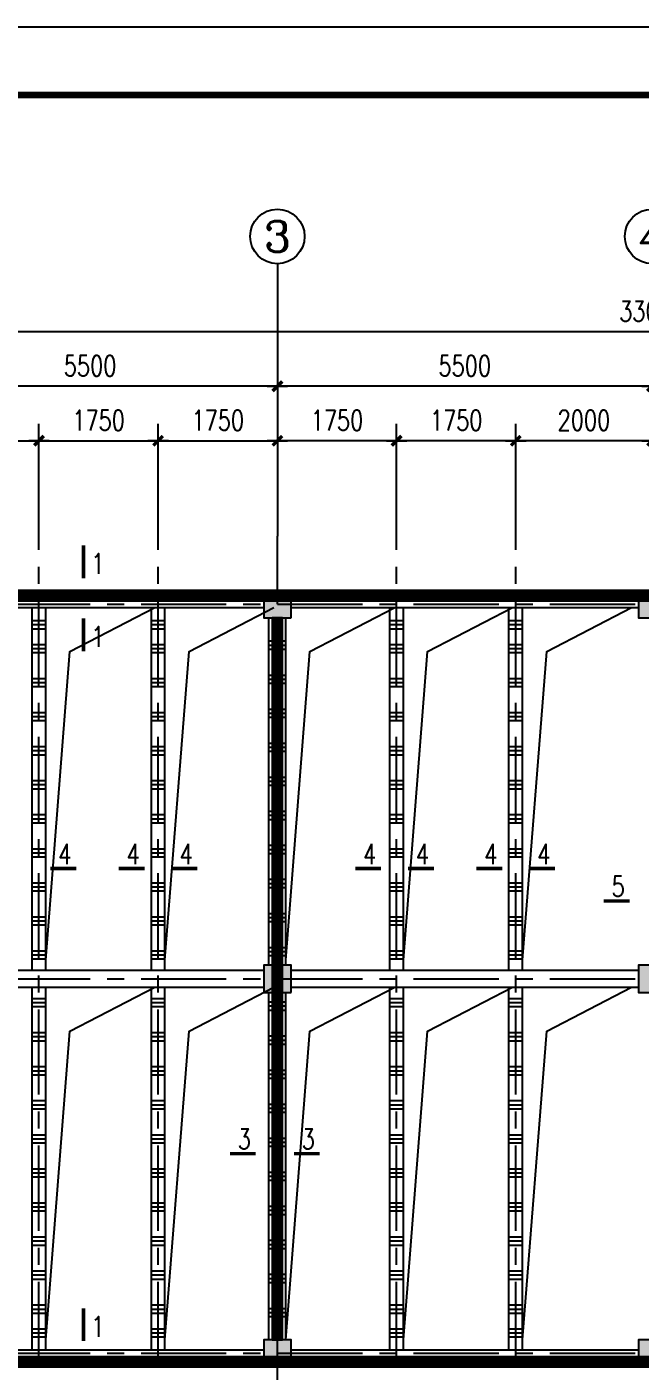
# Model space of a CAD drawing. Extents: x 1427168 to 1936200, y 1176778 to 1377202.
# Drawn here: x 1670633 to 1679636, y 1216944 to 1236683 of the extents above; entities that cross this region are included whole.
import ezdxf
from ezdxf.enums import TextEntityAlignment as Align
from ezdxf.lldxf.tags import DXFTag

# ---------------------------------------------------------------- set-up
doc = ezdxf.new("R2010")
doc.units = 0
doc.header["$LTSCALE"] = 1000
doc.header["$MEASUREMENT"] = 0
doc.linetypes.add('CENTER', pattern=[2, 1.25, -0.25, 0.25, -0.25])
doc.linetypes.add('DOTE', pattern=[2.42, 2, -0.2, 0.02, -0.2])
doc.layers.get('0').update_dxf_attribs({"linetype": 'CONTINUOUS'})
doc.layers.get('DEFPOINTS').update_dxf_attribs({"linetype": 'CONTINUOUS'})
for name, color, linetype in [('01粗实线层', 7, 'CONTINUOUS'), ('2', 2, 'CONTINUOUS'), ('3', 4, 'CONTINUOUS'), ('4', 3, 'CONTINUOUS'), ('AXIS', 3, 'CONTINUOUS'), ('AXIS_TEXT', 7, 'CONTINUOUS'), ('DOTE', 1, 'DOTE'), ('PUB_DIM', 3, 'CONTINUOUS'), ('PUB_TITLE', 4, 'CONTINUOUS'), ('WUHUA', 8, 'CONTINUOUS'), ('中心线', 1, 'ACAD_ISO04W100')]:
    doc.layers.add(name, color=color, linetype=linetype)
doc.styles.add('_TXT', font='TXT.shx', dxfattribs={"width": 0.75})
doc.styles.add('COMPLEX', font='COMPLEX')
doc.styles.add('DIM_FONT', font='SIMPLEX.shx', dxfattribs={"width": 0.75})
tags = doc.linetypes.add('ACAD_ISO04W100', pattern=[30, 24, -3, 0, -3]).pattern_tags.tags
tags[10:11] = [DXFTag(74, 4), DXFTag(75, 0), DXFTag(340, '0'), DXFTag(46, 1.0), DXFTag(50, 0.0), DXFTag(44, 0.0), DXFTag(45, 0.0)]
tags[8:9] = [DXFTag(74, 4), DXFTag(75, 0), DXFTag(340, '0'), DXFTag(46, 1.0), DXFTag(50, 0.0), DXFTag(44, 0.0), DXFTag(45, 0.0)]
tags[6:7] = [DXFTag(74, 4), DXFTag(75, 0), DXFTag(340, '0'), DXFTag(46, 1.0), DXFTag(50, 0.0), DXFTag(44, 0.0), DXFTag(45, 0.0)]
tags[4:5] = [DXFTag(74, 4), DXFTag(75, 0), DXFTag(340, '0'), DXFTag(46, 1.0), DXFTag(50, 0.0), DXFTag(44, 0.0), DXFTag(45, 0.0)]
doc.dimstyles.new('AXIS', dxfattribs={"dimtxt": 300, "dimasz": 1, "dimexe": 250, "dimexo": 300, "dimgap": 150, "dimtad": 1, "dimdec": 0, "dimzin": 0, "dimtxsty": 'DIM_FONT', "dimblk": '_DIMX', "dimcen": 0.09, "dimse1": 1, "dimse2": 1, "dimclrt": 7, "dimazin": 3, "dimtfac": 1, "dimtdec": 0, "dimtix": 1, "dimtmove": 0, "dimatfit": 3, "dimtolj": 1, "dimtzin": 0})
doc.dimstyles.new('DIMA', dxfattribs={"dimtxt": 300, "dimasz": 1, "dimexe": 250, "dimexo": 300, "dimgap": 150, "dimtad": 1, "dimdec": 0, "dimzin": 0, "dimtxsty": 'DIM_FONT', "dimblk": '_DIMX', "dimcen": 0.09, "dimse1": 1, "dimclrt": 7, "dimazin": 3, "dimtfac": 1, "dimtdec": 0, "dimtix": 1, "dimtmove": 0, "dimatfit": 3, "dimtolj": 1, "dimtzin": 0})
doc.dimstyles.new('DIMB', dxfattribs={"dimtxt": 300, "dimasz": 1, "dimexe": 250, "dimexo": 300, "dimgap": 150, "dimtad": 1, "dimdec": 0, "dimzin": 0, "dimtxsty": 'DIM_FONT', "dimblk": '_DIMX', "dimcen": 0.09, "dimse2": 1, "dimclrt": 7, "dimazin": 3, "dimtfac": 1, "dimtdec": 0, "dimtix": 1, "dimtmove": 0, "dimatfit": 3, "dimtolj": 1, "dimtzin": 0})
doc.dimstyles.new('DIMN', dxfattribs={"dimtxt": 300, "dimasz": 1, "dimexe": 250, "dimexo": 300, "dimgap": 150, "dimtad": 1, "dimdec": 0, "dimzin": 0, "dimtxsty": 'DIM_FONT', "dimblk": '_DIMX', "dimcen": 0.09, "dimclrt": 7, "dimazin": 3, "dimtfac": 1, "dimtdec": 0, "dimtix": 1, "dimtmove": 0, "dimatfit": 3, "dimtolj": 1, "dimtzin": 0})

# ---------------------------------------------------------------- blocks, each defined once
blk = doc.blocks.new('_DIMX')
blk.add_line((-150, 0), (150, 0))
at = {"const_width": 50}
blk.add_lwpolyline([(-70, -70), (70, 70)], dxfattribs=at)
blk = doc.blocks.new('*D102')
at = {"layer": 'AXIS', "color": 0}
blk.add_line((1679810, 1231406), (1674312, 1231406), dxfattribs=at)
at = {"layer": 'DEFPOINTS', "color": 0}
for p in [(1674311, 1231406), (1674311, 1229206), (1679811, 1229206)]:
    blk.add_point(p, dxfattribs=at)
at = {"layer": 'AXIS', "color": 0, "rotation": 180}
blk.add_blockref('_DIMX', (1674311, 1231406), dxfattribs=at)
at = {"layer": 'AXIS', "color": 0}
blk.add_blockref('_DIMX', (1679811, 1231406), dxfattribs=at)
at = {"layer": 'AXIS', "color": 7, "insert": (1677061, 1231706), "char_height": 300, "attachment_point": 5, "style": 'DIM_FONT'}
blk.add_mtext('\\A1;5500', dxfattribs=at)
blk = doc.blocks.new('*D104')
at = {"layer": 'AXIS', "color": 0}
blk.add_line((1696310, 1232206), (1663312, 1232206), dxfattribs=at)
at = {"layer": 'DEFPOINTS', "color": 0}
for p in [(1663311, 1232206), (1663311, 1229206), (1696311, 1229206)]:
    blk.add_point(p, dxfattribs=at)
at = {"layer": 'AXIS', "color": 0, "rotation": 180}
blk.add_blockref('_DIMX', (1663311, 1232206), dxfattribs=at)
at = {"layer": 'AXIS', "color": 0}
blk.add_blockref('_DIMX', (1696311, 1232206), dxfattribs=at)
at = {"layer": 'AXIS', "color": 7, "insert": (1679811, 1232506), "char_height": 300, "attachment_point": 5, "style": 'DIM_FONT'}
blk.add_mtext('\\A1;33000', dxfattribs=at)
blk = doc.blocks.new('*D112')
at = {"layer": 'AXIS', "color": 0}
blk.add_line((1674310, 1231406), (1668812, 1231406), dxfattribs=at)
at = {"layer": 'DEFPOINTS', "color": 0}
for p in [(1668811, 1231406), (1668811, 1229206), (1674311, 1229206)]:
    blk.add_point(p, dxfattribs=at)
at = {"layer": 'AXIS', "color": 0, "rotation": 180}
blk.add_blockref('_DIMX', (1668811, 1231406), dxfattribs=at)
at = {"layer": 'AXIS', "color": 0}
blk.add_blockref('_DIMX', (1674311, 1231406), dxfattribs=at)
at = {"layer": 'AXIS', "color": 7, "insert": (1671561, 1231706), "char_height": 300, "attachment_point": 5, "style": 'DIM_FONT'}
blk.add_mtext('\\A1;5500', dxfattribs=at)
blk = doc.blocks.new('_AXISO')
blk.add_circle((0, 0), 0.5)
at = {"layer": 'AXIS_TEXT', "style": 'COMPLEX', "width": 1.041667}
blk.add_attdef('A', text='', height=0.56, dxfattribs=at).set_placement((-0.25, -0.28), (0.25, -0.28), align=Align.FIT)
blk = doc.blocks.new('*D170')
at = {"layer": 'AXIS', "color": 0}
for p, q in [((1676061, 1229206), (1676061, 1230856)), ((1677811, 1229206), (1677811, 1230856)), ((1677810, 1230606), (1676062, 1230606))]:
    blk.add_line(p, q, dxfattribs=at)
at = {"layer": 'DEFPOINTS', "color": 0}
for p in [(1676061, 1230606), (1676061, 1228906), (1677811, 1228906)]:
    blk.add_point(p, dxfattribs=at)
at = {"layer": 'AXIS', "color": 0, "rotation": 180}
blk.add_blockref('_DIMX', (1676061, 1230606), dxfattribs=at)
at = {"layer": 'AXIS', "color": 0}
blk.add_blockref('_DIMX', (1677811, 1230606), dxfattribs=at)
at = {"layer": 'AXIS', "color": 7, "insert": (1676936, 1230906), "char_height": 300, "attachment_point": 5, "style": 'DIM_FONT'}
blk.add_mtext('\\A1;1750', dxfattribs=at)
blk = doc.blocks.new('*D169')
at = {"layer": 'AXIS', "color": 0}
for p, q in [((1677811, 1229206), (1677811, 1230856)), ((1679810, 1230606), (1677812, 1230606))]:
    blk.add_line(p, q, dxfattribs=at)
at = {"layer": 'DEFPOINTS', "color": 0}
for p in [(1677811, 1230606), (1677811, 1228906), (1679811, 1228906)]:
    blk.add_point(p, dxfattribs=at)
at = {"layer": 'AXIS', "color": 0, "rotation": 180}
blk.add_blockref('_DIMX', (1677811, 1230606), dxfattribs=at)
at = {"layer": 'AXIS', "color": 0}
blk.add_blockref('_DIMX', (1679811, 1230606), dxfattribs=at)
at = {"layer": 'AXIS', "color": 7, "insert": (1678811, 1230906), "char_height": 300, "attachment_point": 5, "style": 'DIM_FONT'}
blk.add_mtext('\\A1;2000', dxfattribs=at)
blk = doc.blocks.new('*D168')
at = {"layer": 'AXIS', "color": 0}
for p, q in [((1676061, 1229206), (1676061, 1230856)), ((1676060, 1230606), (1674312, 1230606))]:
    blk.add_line(p, q, dxfattribs=at)
at = {"layer": 'DEFPOINTS', "color": 0}
for p in [(1674311, 1230606), (1674311, 1228906), (1676061, 1228906)]:
    blk.add_point(p, dxfattribs=at)
at = {"layer": 'AXIS', "color": 0, "rotation": 180}
blk.add_blockref('_DIMX', (1674311, 1230606), dxfattribs=at)
at = {"layer": 'AXIS', "color": 0}
blk.add_blockref('_DIMX', (1676061, 1230606), dxfattribs=at)
at = {"layer": 'AXIS', "color": 7, "insert": (1675186, 1230906), "char_height": 300, "attachment_point": 5, "style": 'DIM_FONT'}
blk.add_mtext('\\A1;1750', dxfattribs=at)

msp = doc.modelspace()

# ---------------------------------------------------------------- hatches: boundary and pattern name
at = {"layer": 'WUHUA'}
h = msp.add_hatch(color=256, dxfattribs=at)
h.paths.add_polyline_path([(1663510.8, 1217006), (1663510.8, 1217406), (1663110.8, 1217406), (1663110.8, 1217006)])
h.paths.add_polyline_path([(1663510.8, 1222506), (1663510.8, 1222906), (1663110.8, 1222906), (1663110.8, 1222506)])
h.paths.add_polyline_path([(1663510.8, 1228006), (1663510.8, 1228406), (1663110.8, 1228406), (1663110.8, 1228006)])
h.paths.add_polyline_path([(1669010.8, 1217006), (1669010.8, 1217406), (1668610.8, 1217406), (1668610.8, 1217006)])
h.paths.add_polyline_path([(1669010.8, 1222506), (1669010.8, 1222906), (1668610.8, 1222906), (1668610.8, 1222506)])
h.paths.add_polyline_path([(1669010.8, 1228006), (1669010.8, 1228406), (1668610.8, 1228406), (1668610.8, 1228006)])
h.paths.add_polyline_path([(1674510.8, 1217006), (1674510.8, 1217406), (1674110.8, 1217406), (1674110.8, 1217006)])
h.paths.add_polyline_path([(1674510.8, 1222506), (1674510.8, 1222906), (1674110.8, 1222906), (1674110.8, 1222506)])
h.paths.add_polyline_path([(1674510.8, 1228006), (1674510.8, 1228406), (1674110.8, 1228406), (1674110.8, 1228006)])
h.paths.add_polyline_path([(1685510.8, 1217006), (1685510.8, 1217406), (1685110.8, 1217406), (1685110.8, 1217006)])
h.paths.add_polyline_path([(1680010.8, 1217006), (1680010.8, 1217406), (1679610.8, 1217406), (1679610.8, 1217006)])
h.paths.add_polyline_path([(1680010.8, 1222506), (1680010.8, 1222906), (1679610.8, 1222906), (1679610.8, 1222506)])
h.paths.add_polyline_path([(1680010.8, 1228006), (1680010.8, 1228406), (1679610.8, 1228406), (1679610.8, 1228006)])
h.paths.add_polyline_path([(1685510.8, 1222506), (1685510.8, 1222906), (1685110.8, 1222906), (1685110.8, 1222506)])
h.paths.add_polyline_path([(1685510.8, 1228006), (1685510.8, 1228406), (1685110.8, 1228406), (1685110.8, 1228006)])
h.paths.add_polyline_path([(1691010.8, 1217006), (1691010.8, 1217406), (1690610.8, 1217406), (1690610.8, 1217006)])
h.paths.add_polyline_path([(1691010.8, 1222506), (1691010.8, 1222906), (1690610.8, 1222906), (1690610.8, 1222506)])
h.paths.add_polyline_path([(1691010.8, 1228006), (1691010.8, 1228406), (1690610.8, 1228406), (1690610.8, 1228006)])
h.paths.add_polyline_path([(1696510.8, 1217006), (1696510.8, 1217406), (1696110.8, 1217406), (1696110.8, 1217006)])
h.paths.add_polyline_path([(1696510.8, 1222506), (1696510.8, 1222906), (1696110.8, 1222906), (1696110.8, 1222506)])
h.paths.add_polyline_path([(1696510.8, 1228006), (1696510.8, 1228406), (1696110.8, 1228406), (1696110.8, 1228006)])

# ---------------------------------------------------------------- linework, layer by layer
for points in [[(1670910.8, 1222981), (1671264.3, 1227512.3), (1672510.8, 1228156)], [(1672660.8, 1222981), (1673014.3, 1227512.3), (1674260.8, 1228156)], [(1674435.8, 1222981), (1674789.3, 1227512.3), (1676035.8, 1228156)], [(1676160.8, 1222981), (1676514.3, 1227512.3), (1677760.8, 1228156)], [(1677910.8, 1222981), (1678264.3, 1227512.3), (1679510.8, 1228156)], [(1670910.8, 1217406), (1671264.3, 1221937.3), (1672510.8, 1222581)], [(1672660.8, 1217406), (1673014.3, 1221937.3), (1674260.8, 1222581)], [(1674435.8, 1217406), (1674789.3, 1221937.3), (1676035.8, 1222581)], [(1676160.8, 1217406), (1676514.3, 1221937.3), (1677760.8, 1222581)], [(1677910.8, 1217406), (1678264.3, 1221937.3), (1679510.8, 1222581)]]:
    msp.add_lwpolyline(points)
at = {"layer": '01粗实线层', "linetype": 'BYBLOCK', "ltscale": 1e-05}
for p, q in [((1670710.8, 1227966), (1670910.8, 1227966)), ((1672460.8, 1227966), (1672660.8, 1227966)), ((1675960.8, 1227966), (1676160.8, 1227966)), ((1677710.8, 1227966), (1677910.8, 1227966)), ((1670710.8, 1227846), (1670910.8, 1227846)), ((1672460.8, 1227846), (1672660.8, 1227846)), ((1675960.8, 1227846), (1676160.8, 1227846)), ((1677710.8, 1227846), (1677910.8, 1227846)), ((1670710.8, 1227616), (1670910.8, 1227616)), ((1672460.8, 1227616), (1672660.8, 1227616)), ((1675960.8, 1227616), (1676160.8, 1227616)), ((1677710.8, 1227616), (1677910.8, 1227616)), ((1670710.8, 1227496), (1670910.8, 1227496)), ((1672460.8, 1227496), (1672660.8, 1227496)), ((1675960.8, 1227496), (1676160.8, 1227496)), ((1677710.8, 1227496), (1677910.8, 1227496)), ((1670710.8, 1227116), (1670910.8, 1227116)), ((1670710.8, 1226996), (1670910.8, 1226996)), ((1672460.8, 1227116), (1672660.8, 1227116)), ((1672460.8, 1226996), (1672660.8, 1226996)), ((1675960.8, 1227116), (1676160.8, 1227116)), ((1675960.8, 1226996), (1676160.8, 1226996)), ((1677710.8, 1227116), (1677910.8, 1227116)), ((1677710.8, 1226996), (1677910.8, 1226996)), ((1670710.8, 1226616), (1670910.8, 1226616)), ((1672460.8, 1226616), (1672660.8, 1226616)), ((1675960.8, 1226616), (1676160.8, 1226616)), ((1677710.8, 1226616), (1677910.8, 1226616)), ((1670710.8, 1226496), (1670910.8, 1226496)), ((1672460.8, 1226496), (1672660.8, 1226496)), ((1675960.8, 1226496), (1676160.8, 1226496)), ((1677710.8, 1226496), (1677910.8, 1226496)), ((1670710.8, 1226116), (1670910.8, 1226116)), ((1670710.8, 1225996), (1670910.8, 1225996)), ((1672460.8, 1226116), (1672660.8, 1226116)), ((1672460.8, 1225996), (1672660.8, 1225996)), ((1675960.8, 1226116), (1676160.8, 1226116)), ((1675960.8, 1225996), (1676160.8, 1225996)), ((1677710.8, 1226116), (1677910.8, 1226116)), ((1677710.8, 1225996), (1677910.8, 1225996)), ((1670710.8, 1225616), (1670910.8, 1225616)), ((1672460.8, 1225616), (1672660.8, 1225616)), ((1675960.8, 1225616), (1676160.8, 1225616)), ((1677710.8, 1225616), (1677910.8, 1225616)), ((1670710.8, 1225496), (1670910.8, 1225496)), ((1672460.8, 1225496), (1672660.8, 1225496)), ((1675960.8, 1225496), (1676160.8, 1225496)), ((1677710.8, 1225496), (1677910.8, 1225496)), ((1670710.8, 1225116), (1670910.8, 1225116)), ((1670710.8, 1224996), (1670910.8, 1224996)), ((1672460.8, 1225116), (1672660.8, 1225116)), ((1672460.8, 1224996), (1672660.8, 1224996)), ((1675960.8, 1225116), (1676160.8, 1225116)), ((1675960.8, 1224996), (1676160.8, 1224996)), ((1677710.8, 1225116), (1677910.8, 1225116)), ((1677710.8, 1224996), (1677910.8, 1224996)), ((1670710.8, 1224616), (1670910.8, 1224616)), ((1672460.8, 1224616), (1672660.8, 1224616)), ((1675960.8, 1224616), (1676160.8, 1224616)), ((1677710.8, 1224616), (1677910.8, 1224616)), ((1670710.8, 1224496), (1670910.8, 1224496)), ((1672460.8, 1224496), (1672660.8, 1224496)), ((1675960.8, 1224496), (1676160.8, 1224496)), ((1677710.8, 1224496), (1677910.8, 1224496)), ((1670710.8, 1224116), (1670910.8, 1224116)), ((1670710.8, 1223996), (1670910.8, 1223996)), ((1672460.8, 1224116), (1672660.8, 1224116)), ((1672460.8, 1223996), (1672660.8, 1223996)), ((1675960.8, 1224116), (1676160.8, 1224116)), ((1675960.8, 1223996), (1676160.8, 1223996)), ((1677710.8, 1224116), (1677910.8, 1224116)), ((1677710.8, 1223996), (1677910.8, 1223996)), ((1670710.8, 1223616), (1670910.8, 1223616)), ((1672460.8, 1223616), (1672660.8, 1223616)), ((1675960.8, 1223616), (1676160.8, 1223616)), ((1677710.8, 1223616), (1677910.8, 1223616)), ((1670710.8, 1223496), (1670910.8, 1223496)), ((1672460.8, 1223496), (1672660.8, 1223496)), ((1675960.8, 1223496), (1676160.8, 1223496)), ((1677710.8, 1223496), (1677910.8, 1223496)), ((1670710.8, 1223116), (1670910.8, 1223116)), ((1670710.8, 1222996), (1670910.8, 1222996)), ((1672460.8, 1223116), (1672660.8, 1223116)), ((1672460.8, 1222996), (1672660.8, 1222996)), ((1675960.8, 1223116), (1676160.8, 1223116)), ((1675960.8, 1222996), (1676160.8, 1222996)), ((1677710.8, 1223116), (1677910.8, 1223116)), ((1677710.8, 1222996), (1677910.8, 1222996)), ((1670710.8, 1222416), (1670910.8, 1222416)), ((1672460.8, 1222416), (1672660.8, 1222416)), ((1675960.8, 1222416), (1676160.8, 1222416)), ((1677710.8, 1222416), (1677910.8, 1222416)), ((1670710.8, 1222296), (1670910.8, 1222296)), ((1672460.8, 1222296), (1672660.8, 1222296)), ((1675960.8, 1222296), (1676160.8, 1222296)), ((1677710.8, 1222296), (1677910.8, 1222296)), ((1670710.8, 1221916), (1670910.8, 1221916)), ((1672460.8, 1221916), (1672660.8, 1221916)), ((1675960.8, 1221916), (1676160.8, 1221916)), ((1677710.8, 1221916), (1677910.8, 1221916)), ((1670710.8, 1221796), (1670910.8, 1221796)), ((1672460.8, 1221796), (1672660.8, 1221796)), ((1675960.8, 1221796), (1676160.8, 1221796)), ((1677710.8, 1221796), (1677910.8, 1221796)), ((1670710.8, 1221416), (1670910.8, 1221416)), ((1672460.8, 1221416), (1672660.8, 1221416)), ((1675960.8, 1221416), (1676160.8, 1221416)), ((1677710.8, 1221416), (1677910.8, 1221416)), ((1670710.8, 1221296), (1670910.8, 1221296)), ((1672460.8, 1221296), (1672660.8, 1221296)), ((1675960.8, 1221296), (1676160.8, 1221296)), ((1677710.8, 1221296), (1677910.8, 1221296)), ((1670710.8, 1220916), (1670910.8, 1220916)), ((1672460.8, 1220916), (1672660.8, 1220916)), ((1675960.8, 1220916), (1676160.8, 1220916)), ((1677710.8, 1220916), (1677910.8, 1220916)), ((1670710.8, 1220796), (1670910.8, 1220796)), ((1672460.8, 1220796), (1672660.8, 1220796)), ((1675960.8, 1220796), (1676160.8, 1220796)), ((1677710.8, 1220796), (1677910.8, 1220796)), ((1670710.8, 1220416), (1670910.8, 1220416)), ((1670710.8, 1220296), (1670910.8, 1220296)), ((1672460.8, 1220416), (1672660.8, 1220416)), ((1672460.8, 1220296), (1672660.8, 1220296)), ((1675960.8, 1220416), (1676160.8, 1220416)), ((1675960.8, 1220296), (1676160.8, 1220296)), ((1677710.8, 1220416), (1677910.8, 1220416)), ((1677710.8, 1220296), (1677910.8, 1220296)), ((1670710.8, 1219916), (1670910.8, 1219916)), ((1672460.8, 1219916), (1672660.8, 1219916)), ((1675960.8, 1219916), (1676160.8, 1219916)), ((1677710.8, 1219916), (1677910.8, 1219916)), ((1670710.8, 1219796), (1670910.8, 1219796)), ((1672460.8, 1219796), (1672660.8, 1219796)), ((1675960.8, 1219796), (1676160.8, 1219796)), ((1677710.8, 1219796), (1677910.8, 1219796)), ((1670710.8, 1219416), (1670910.8, 1219416)), ((1670710.8, 1219296), (1670910.8, 1219296)), ((1672460.8, 1219416), (1672660.8, 1219416)), ((1672460.8, 1219296), (1672660.8, 1219296)), ((1675960.8, 1219416), (1676160.8, 1219416)), ((1675960.8, 1219296), (1676160.8, 1219296)), ((1677710.8, 1219416), (1677910.8, 1219416)), ((1677710.8, 1219296), (1677910.8, 1219296)), ((1670710.8, 1218916), (1670910.8, 1218916)), ((1672460.8, 1218916), (1672660.8, 1218916)), ((1675960.8, 1218916), (1676160.8, 1218916)), ((1677710.8, 1218916), (1677910.8, 1218916)), ((1670710.8, 1218796), (1670910.8, 1218796)), ((1672460.8, 1218796), (1672660.8, 1218796)), ((1675960.8, 1218796), (1676160.8, 1218796)), ((1677710.8, 1218796), (1677910.8, 1218796)), ((1670710.8, 1218416), (1670910.8, 1218416)), ((1670710.8, 1218296), (1670910.8, 1218296)), ((1672460.8, 1218416), (1672660.8, 1218416)), ((1672460.8, 1218296), (1672660.8, 1218296)), ((1675960.8, 1218416), (1676160.8, 1218416)), ((1675960.8, 1218296), (1676160.8, 1218296)), ((1677710.8, 1218416), (1677910.8, 1218416)), ((1677710.8, 1218296), (1677910.8, 1218296)), ((1670710.8, 1217916), (1670910.8, 1217916)), ((1672460.8, 1217916), (1672660.8, 1217916)), ((1675960.8, 1217916), (1676160.8, 1217916)), ((1677710.8, 1217916), (1677910.8, 1217916)), ((1670710.8, 1217796), (1670910.8, 1217796)), ((1672460.8, 1217796), (1672660.8, 1217796)), ((1675960.8, 1217796), (1676160.8, 1217796)), ((1677710.8, 1217796), (1677910.8, 1217796)), ((1670710.8, 1217566), (1670910.8, 1217566)), ((1672460.8, 1217566), (1672660.8, 1217566)), ((1675960.8, 1217566), (1676160.8, 1217566)), ((1677710.8, 1217566), (1677910.8, 1217566)), ((1670710.8, 1217446), (1670910.8, 1217446)), ((1672460.8, 1217446), (1672660.8, 1217446)), ((1675960.8, 1217446), (1676160.8, 1217446)), ((1677710.8, 1217446), (1677910.8, 1217446))]:
    msp.add_line(p, q, dxfattribs=at)
at = {"layer": '2'}
for points in [[(1674510.8, 1228006), (1674510.8, 1228406), (1674110.8, 1228406), (1674110.8, 1228006)], [(1680010.8, 1228006), (1680010.8, 1228406), (1679610.8, 1228406), (1679610.8, 1228006)], [(1674510.8, 1222506), (1674510.8, 1222906), (1674110.8, 1222906), (1674110.8, 1222506)], [(1680010.8, 1222506), (1680010.8, 1222906), (1679610.8, 1222906), (1679610.8, 1222506)], [(1674510.8, 1217006), (1674510.8, 1217406), (1674110.8, 1217406), (1674110.8, 1217006)], [(1680010.8, 1217006), (1680010.8, 1217406), (1679610.8, 1217406), (1679610.8, 1217006)]]:
    msp.add_lwpolyline(points, close=True, dxfattribs=at)
at = {"layer": '3'}
for p, q in [((1669010.8, 1228406), (1674110.8, 1228406)), ((1674510.8, 1228406), (1679610.8, 1228406)), ((1669010.8, 1228156), (1674110.8, 1228156)), ((1670710.8, 1222831), (1670710.8, 1228156)), ((1670910.8, 1222831), (1670910.8, 1228156)), ((1672460.8, 1222831), (1672460.8, 1228156)), ((1672660.8, 1222831), (1672660.8, 1228156)), ((1674510.8, 1228156), (1679610.8, 1228156)), ((1675960.8, 1222831), (1675960.8, 1228156)), ((1676160.8, 1222831), (1676160.8, 1228156)), ((1677710.8, 1222831), (1677710.8, 1228156)), ((1677910.8, 1222831), (1677910.8, 1228156)), ((1674185.8, 1222906), (1674185.8, 1228006)), ((1674435.8, 1222906), (1674435.8, 1228006)), ((1669010.8, 1222831), (1674110.8, 1222831)), ((1674510.8, 1222831), (1679610.8, 1222831)), ((1669010.8, 1222581), (1674110.8, 1222581)), ((1670710.8, 1217256), (1670710.8, 1222581)), ((1670910.8, 1217256), (1670910.8, 1222581)), ((1672460.8, 1217256), (1672460.8, 1222581)), ((1672660.8, 1217256), (1672660.8, 1222581)), ((1674185.8, 1217406), (1674185.8, 1222506)), ((1674435.8, 1217406), (1674435.8, 1222506)), ((1674510.8, 1222581), (1679610.8, 1222581)), ((1675960.8, 1217256), (1675960.8, 1222581)), ((1676160.8, 1217256), (1676160.8, 1222581)), ((1677710.8, 1217256), (1677710.8, 1222581)), ((1677910.8, 1217256), (1677910.8, 1222581)), ((1669010.8, 1217256), (1674110.8, 1217256)), ((1674510.8, 1217256), (1679610.8, 1217256)), ((1669010.8, 1217006), (1674110.8, 1217006)), ((1674510.8, 1217006), (1679610.8, 1217006))]:
    msp.add_line(p, q, dxfattribs=at)
at = {"layer": '4'}
for p, q in [((1674185.8, 1227666), (1674435.8, 1227666)), ((1674185.8, 1227546), (1674435.8, 1227546)), ((1674185.8, 1227166), (1674435.8, 1227166)), ((1674185.8, 1227046), (1674435.8, 1227046)), ((1674185.8, 1226666), (1674435.8, 1226666)), ((1674185.8, 1226546), (1674435.8, 1226546)), ((1674185.8, 1226166), (1674435.8, 1226166)), ((1674185.8, 1226046), (1674435.8, 1226046)), ((1674185.8, 1225666), (1674435.8, 1225666)), ((1674185.8, 1225546), (1674435.8, 1225546)), ((1674185.8, 1225166), (1674435.8, 1225166)), ((1674185.8, 1225046), (1674435.8, 1225046)), ((1674185.8, 1224666), (1674435.8, 1224666)), ((1674185.8, 1224546), (1674435.8, 1224546)), ((1674185.8, 1224166), (1674435.8, 1224166)), ((1674185.8, 1224046), (1674435.8, 1224046)), ((1674185.8, 1223666), (1674435.8, 1223666)), ((1674185.8, 1223546), (1674435.8, 1223546)), ((1674185.8, 1223166), (1674435.8, 1223166)), ((1674185.8, 1223046), (1674435.8, 1223046)), ((1674185.8, 1222366), (1674435.8, 1222366)), ((1674185.8, 1222246), (1674435.8, 1222246)), ((1674185.8, 1221866), (1674435.8, 1221866)), ((1674185.8, 1221746), (1674435.8, 1221746)), ((1674185.8, 1221366), (1674435.8, 1221366)), ((1674185.8, 1221246), (1674435.8, 1221246)), ((1674185.8, 1220866), (1674435.8, 1220866)), ((1674185.8, 1220746), (1674435.8, 1220746)), ((1674185.8, 1220366), (1674435.8, 1220366)), ((1674185.8, 1220246), (1674435.8, 1220246)), ((1674185.8, 1219866), (1674435.8, 1219866)), ((1674185.8, 1219746), (1674435.8, 1219746)), ((1674185.8, 1219366), (1674435.8, 1219366)), ((1674185.8, 1219246), (1674435.8, 1219246)), ((1674185.8, 1218866), (1674435.8, 1218866)), ((1674185.8, 1218746), (1674435.8, 1218746)), ((1674185.8, 1218366), (1674435.8, 1218366)), ((1674185.8, 1218246), (1674435.8, 1218246)), ((1674185.8, 1217866), (1674435.8, 1217866)), ((1674185.8, 1217746), (1674435.8, 1217746))]:
    msp.add_line(p, q, dxfattribs=at)
for points in [[(1663510.8, 1228256), (1696110.8, 1228256), (1696110.8, 1228406), (1663510.8, 1228406)], [(1674235.8, 1228006), (1674235.8, 1217406), (1674385.8, 1217406), (1674385.8, 1228006)], [(1663510.8, 1217006), (1696110.8, 1217006), (1696110.8, 1217156), (1663510.8, 1217156)]]:
    msp.add_lwpolyline(points, close=True, dxfattribs=at)
at = {"layer": 'AXIS'}
msp.add_line((1674310.8, 1233206), (1674310.8, 1229206), dxfattribs=at)
at = {"layer": 'DOTE', "linetype": 'CENTER'}
for p, q in [((1670810.8, 1217006), (1670810.8, 1229206)), ((1672560.8, 1217006), (1672560.8, 1229206)), ((1674310.8, 1216206), (1674310.8, 1229206)), ((1676060.8, 1217006), (1676060.8, 1229206)), ((1677810.8, 1217006), (1677810.8, 1229206)), ((1662310.8, 1228206), (1697310.8, 1228206)), ((1662310.8, 1222706), (1697310.8, 1222706)), ((1662310.8, 1217206), (1697310.8, 1217206))]:
    msp.add_line(p, q, dxfattribs=at)
at = {"layer": 'DOTE'}
for p, q in [((1674185.8, 1227606), (1674435.8, 1227606)), ((1674185.8, 1227106), (1674435.8, 1227106)), ((1674185.8, 1226606), (1674435.8, 1226606)), ((1674185.8, 1226106), (1674435.8, 1226106)), ((1674185.8, 1225606), (1674435.8, 1225606)), ((1674185.8, 1225106), (1674435.8, 1225106)), ((1674185.8, 1224606), (1674435.8, 1224606)), ((1674185.8, 1224106), (1674435.8, 1224106)), ((1674185.8, 1223606), (1674435.8, 1223606)), ((1674185.8, 1223106), (1674435.8, 1223106)), ((1674185.8, 1222306), (1674435.8, 1222306)), ((1674185.8, 1221806), (1674435.8, 1221806)), ((1674185.8, 1221306), (1674435.8, 1221306)), ((1674185.8, 1220806), (1674435.8, 1220806)), ((1674185.8, 1220306), (1674435.8, 1220306)), ((1674185.8, 1219806), (1674435.8, 1219806)), ((1674185.8, 1219306), (1674435.8, 1219306)), ((1674185.8, 1218806), (1674435.8, 1218806)), ((1674185.8, 1218306), (1674435.8, 1218306)), ((1674185.8, 1217806), (1674435.8, 1217806))]:
    msp.add_line(p, q, dxfattribs=at)
at = {"layer": 'PUB_DIM', "const_width": 50}
for points in [[(1671464.8, 1229069.7), (1671464.8, 1228587.1)], [(1671464.8, 1227997.5), (1671464.8, 1227514.9)], [(1670979.6, 1224325), (1671357.8, 1224325)], [(1671983, 1224325), (1672361.1, 1224325)], [(1672759.8, 1224325), (1673138, 1224325)], [(1675452.8, 1224325), (1675830.9, 1224325)], [(1676229.6, 1224325), (1676607.8, 1224325)], [(1677233, 1224325), (1677611.1, 1224325)], [(1678009.8, 1224325), (1678388, 1224325)], [(1679103.2, 1223848), (1679481.4, 1223848)], [(1673613.5, 1220138.1), (1673991.6, 1220138.1)], [(1674552.8, 1220138.1), (1674931, 1220138.1)], [(1671464.8, 1217866.8), (1671464.8, 1217384.3)]]:
    msp.add_lwpolyline(points, dxfattribs=at)
at = {"layer": 'PUB_TITLE'}
msp.add_lwpolyline([(1645832.1, 1177282.9), (1645832.1, 1236682.9), (1729932.1, 1236682.9), (1729932.1, 1177282.9)], close=True, dxfattribs=at)
at = {"layer": 'PUB_TITLE', "const_width": 100}
msp.add_lwpolyline([(1648332.1, 1178282.9), (1728932.1, 1178282.9), (1728932.1, 1235682.9), (1648332.1, 1235682.9)], close=True, dxfattribs=at)
at = {"layer": 'WUHUA', "const_width": 150}
for points in [[(1663510.8, 1228331), (1696110.8, 1228331)], [(1674310.8, 1228006), (1674310.8, 1217406)], [(1663510.8, 1217081), (1696110.8, 1217081)]]:
    msp.add_lwpolyline(points, dxfattribs=at)
at = {"layer": '中心线', "linetype": 'CENTER', "ltscale": 100}
for p, q in [((1670710.8, 1227906), (1670910.8, 1227906)), ((1672460.8, 1227906), (1672660.8, 1227906)), ((1675960.8, 1227906), (1676160.8, 1227906)), ((1677710.8, 1227906), (1677910.8, 1227906)), ((1670710.8, 1227556), (1670910.8, 1227556)), ((1672460.8, 1227556), (1672660.8, 1227556)), ((1675960.8, 1227556), (1676160.8, 1227556)), ((1677710.8, 1227556), (1677910.8, 1227556)), ((1670710.8, 1227056), (1670910.8, 1227056)), ((1672460.8, 1227056), (1672660.8, 1227056)), ((1675960.8, 1227056), (1676160.8, 1227056)), ((1677710.8, 1227056), (1677910.8, 1227056)), ((1670710.8, 1226556), (1670910.8, 1226556)), ((1672460.8, 1226556), (1672660.8, 1226556)), ((1675960.8, 1226556), (1676160.8, 1226556)), ((1677710.8, 1226556), (1677910.8, 1226556)), ((1670710.8, 1226056), (1670910.8, 1226056)), ((1672460.8, 1226056), (1672660.8, 1226056)), ((1675960.8, 1226056), (1676160.8, 1226056)), ((1677710.8, 1226056), (1677910.8, 1226056)), ((1670710.8, 1225556), (1670910.8, 1225556)), ((1672460.8, 1225556), (1672660.8, 1225556)), ((1675960.8, 1225556), (1676160.8, 1225556)), ((1677710.8, 1225556), (1677910.8, 1225556)), ((1670710.8, 1225056), (1670910.8, 1225056)), ((1672460.8, 1225056), (1672660.8, 1225056)), ((1675960.8, 1225056), (1676160.8, 1225056)), ((1677710.8, 1225056), (1677910.8, 1225056)), ((1670710.8, 1224556), (1670910.8, 1224556)), ((1672460.8, 1224556), (1672660.8, 1224556)), ((1675960.8, 1224556), (1676160.8, 1224556)), ((1677710.8, 1224556), (1677910.8, 1224556)), ((1670710.8, 1224056), (1670910.8, 1224056)), ((1672460.8, 1224056), (1672660.8, 1224056)), ((1675960.8, 1224056), (1676160.8, 1224056)), ((1677710.8, 1224056), (1677910.8, 1224056)), ((1670710.8, 1223556), (1670910.8, 1223556)), ((1672460.8, 1223556), (1672660.8, 1223556)), ((1675960.8, 1223556), (1676160.8, 1223556)), ((1677710.8, 1223556), (1677910.8, 1223556)), ((1670710.8, 1223056), (1670910.8, 1223056)), ((1672460.8, 1223056), (1672660.8, 1223056)), ((1675960.8, 1223056), (1676160.8, 1223056)), ((1677710.8, 1223056), (1677910.8, 1223056)), ((1670710.8, 1222356), (1670910.8, 1222356)), ((1672460.8, 1222356), (1672660.8, 1222356)), ((1675960.8, 1222356), (1676160.8, 1222356)), ((1677710.8, 1222356), (1677910.8, 1222356)), ((1670710.8, 1221856), (1670910.8, 1221856)), ((1672460.8, 1221856), (1672660.8, 1221856)), ((1675960.8, 1221856), (1676160.8, 1221856)), ((1677710.8, 1221856), (1677910.8, 1221856)), ((1670710.8, 1221356), (1670910.8, 1221356)), ((1672460.8, 1221356), (1672660.8, 1221356)), ((1675960.8, 1221356), (1676160.8, 1221356)), ((1677710.8, 1221356), (1677910.8, 1221356)), ((1670710.8, 1220856), (1670910.8, 1220856)), ((1672460.8, 1220856), (1672660.8, 1220856)), ((1675960.8, 1220856), (1676160.8, 1220856)), ((1677710.8, 1220856), (1677910.8, 1220856)), ((1670710.8, 1220356), (1670910.8, 1220356)), ((1672460.8, 1220356), (1672660.8, 1220356)), ((1675960.8, 1220356), (1676160.8, 1220356)), ((1677710.8, 1220356), (1677910.8, 1220356)), ((1670710.8, 1219856), (1670910.8, 1219856)), ((1672460.8, 1219856), (1672660.8, 1219856)), ((1675960.8, 1219856), (1676160.8, 1219856)), ((1677710.8, 1219856), (1677910.8, 1219856)), ((1670710.8, 1219356), (1670910.8, 1219356)), ((1672460.8, 1219356), (1672660.8, 1219356)), ((1675960.8, 1219356), (1676160.8, 1219356)), ((1677710.8, 1219356), (1677910.8, 1219356)), ((1670710.8, 1218856), (1670910.8, 1218856)), ((1672460.8, 1218856), (1672660.8, 1218856)), ((1675960.8, 1218856), (1676160.8, 1218856)), ((1677710.8, 1218856), (1677910.8, 1218856)), ((1670710.8, 1218356), (1670910.8, 1218356)), ((1672460.8, 1218356), (1672660.8, 1218356)), ((1675960.8, 1218356), (1676160.8, 1218356)), ((1677710.8, 1218356), (1677910.8, 1218356)), ((1670710.8, 1217856), (1670910.8, 1217856)), ((1672460.8, 1217856), (1672660.8, 1217856)), ((1675960.8, 1217856), (1676160.8, 1217856)), ((1677710.8, 1217856), (1677910.8, 1217856)), ((1670710.8, 1217506), (1670910.8, 1217506)), ((1672460.8, 1217506), (1672660.8, 1217506)), ((1675960.8, 1217506), (1676160.8, 1217506)), ((1677710.8, 1217506), (1677910.8, 1217506))]:
    msp.add_line(p, q, dxfattribs=at)

# ---------------------------------------------------------------- block references
at = {"layer": 'AXIS'}
ref = msp.add_blockref('_AXISO', (1674310.8, 1233606), dxfattribs=dict(at, xscale=800, yscale=800, zscale=800))
ref.add_attrib('A', '3', dxfattribs={"layer": 'AXIS_TEXT', "height": 448, "style": 'COMPLEX', "width": 1.339286}).set_placement((1674110.8, 1233382), (1674510.8, 1233382), align=Align.FIT)
ref = msp.add_blockref('_AXISO', (1679810.8, 1233606), dxfattribs=dict(at, xscale=800, yscale=800, zscale=800))
ref.add_attrib('A', '4', dxfattribs={"layer": 'AXIS_TEXT', "height": 448, "style": 'COMPLEX', "width": 1.171875}).set_placement((1679610.8, 1233382), (1680010.8, 1233382), align=Align.FIT)

# ---------------------------------------------------------------- texts
at = {"layer": 'PUB_DIM', "style": '_TXT', "width": 0.75}
for s, p in [('1', (1671578.4, 1228650.7)), ('1', (1671578.4, 1227578.6)), ('4', (1671095.1, 1224388.6)), ('4', (1672098.4, 1224388.6)), ('4', (1672875.3, 1224388.6)), ('4', (1675568.2, 1224388.6)), ('4', (1676345.1, 1224388.6)), ('4', (1677348.4, 1224388.6)), ('4', (1678125.3, 1224388.6)), ('5', (1679218.7, 1223911.6)), ('3', (1673728.9, 1220201.7)), ('3', (1674668.3, 1220201.7)), ('1', (1671578.4, 1217447.9))]:
    msp.add_text(s, height=300, dxfattribs=at).set_placement(p)

# ---------------------------------------------------------------- dimensions: what is measured, and where the dimension line sits
at = {"layer": 'AXIS'}
dim = msp.add_aligned_dim(p1=(1696310.8, 1229206), p2=(1663310.8, 1229206), distance=-3000, dimstyle='AXIS', dxfattribs=at)
dim.commit()
dim.dimension.update_dxf_attribs({"geometry": '*D104', "text_midpoint": (1679810.8, 1232506)})
for base, p1, p2, dimstyle, picture, middle in [((1668810.8, 1231406), (1674310.8, 1229206), (1668810.8, 1229206), 'AXIS', '*D112', (1671560.8, 1231706)), ((1674310.8, 1231406), (1679810.8, 1229206), (1674310.8, 1229206), 'AXIS', '*D102', (1677060.8, 1231706)), ((1674310.8, 1230606), (1676060.8, 1228906), (1674310.8, 1228906), 'DIMB', '*D168', (1675185.8, 1230906)), ((1676060.8, 1230606), (1677810.8, 1228906), (1676060.8, 1228906), 'DIMN', '*D170', (1676935.8, 1230906)), ((1677810.8, 1230606), (1679810.8, 1228906), (1677810.8, 1228906), 'DIMA', '*D169', (1678810.8, 1230906))]:
    dim = msp.add_linear_dim(base=base, p1=p1, p2=p2, dimstyle=dimstyle, dxfattribs=at)
    dim.commit()
    dim.dimension.update_dxf_attribs({"geometry": picture, "text_midpoint": middle})
for base, p1, p2, dimstyle in [((1670810.8, 1230606), (1668810.8, 1228906), (1670810.8, 1228906), 'DIMB'), ((1672560.8, 1230606), (1670810.8, 1228906), (1672560.8, 1228906), 'DIMN'), ((1674310.8, 1230606), (1672560.8, 1228906), (1674310.8, 1228906), 'DIMB')]:
    msp.add_linear_dim(base=base, p1=p1, p2=p2, dimstyle=dimstyle, dxfattribs=at).render()

doc.saveas('drawing.dxf')
